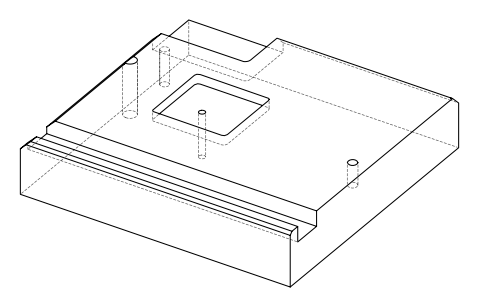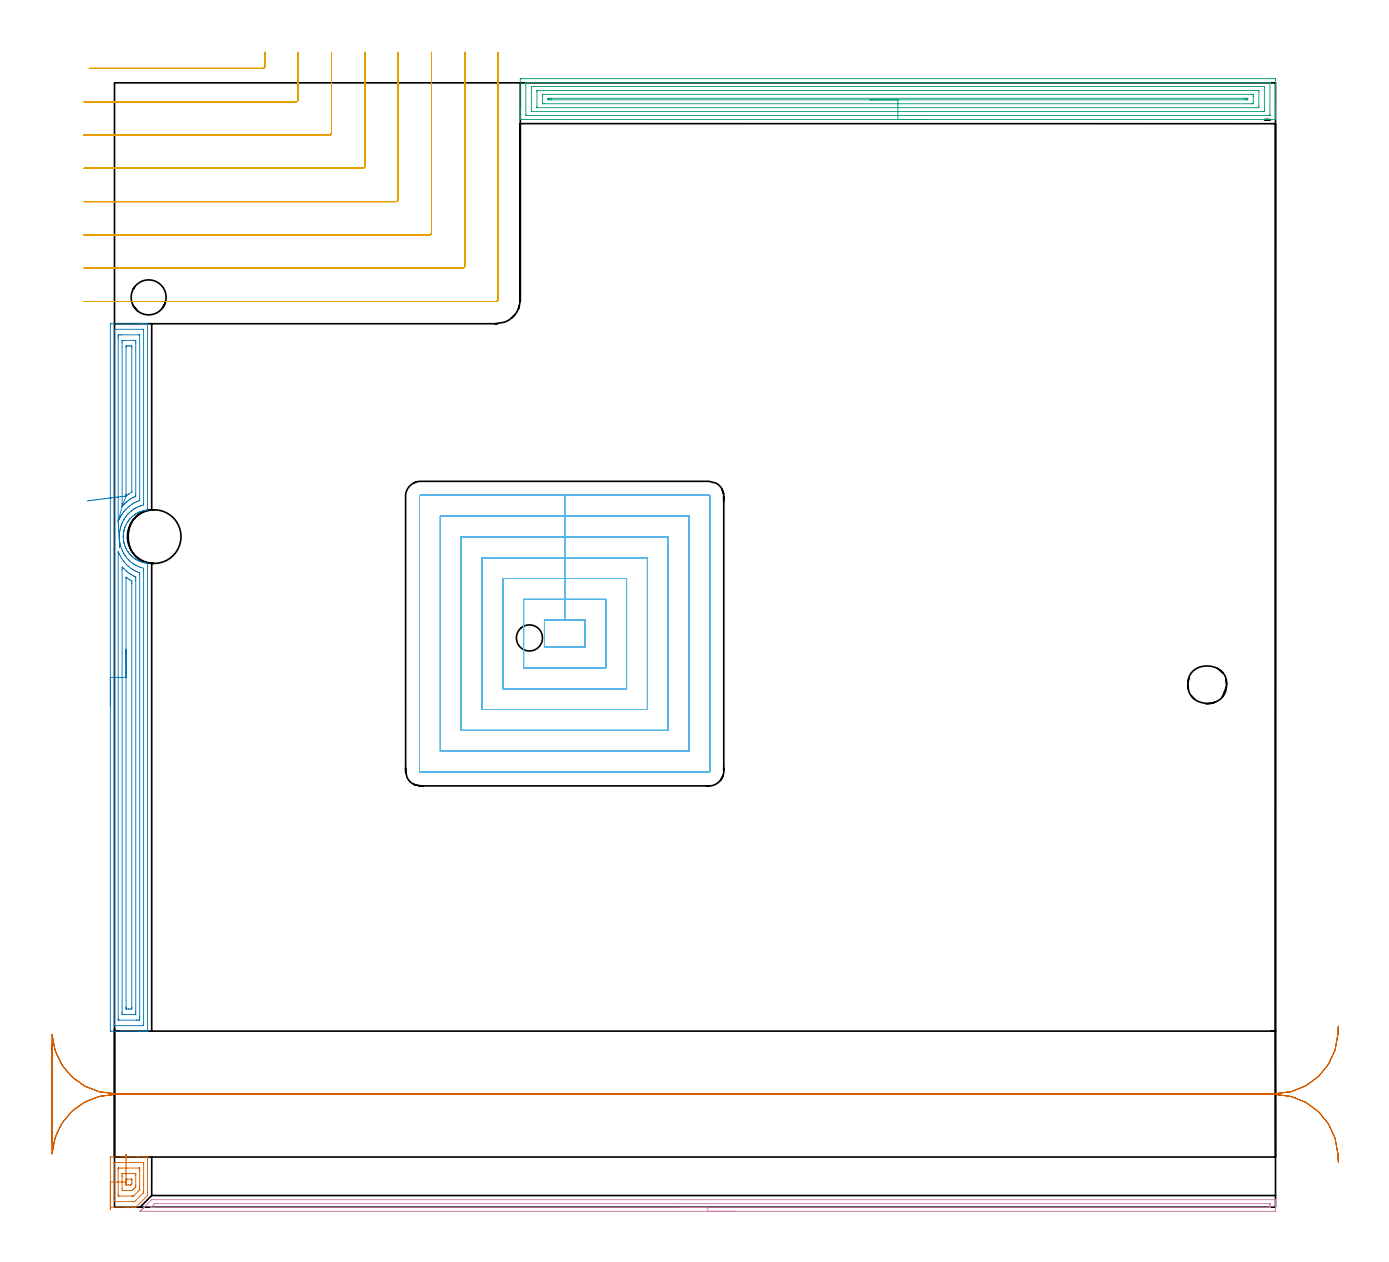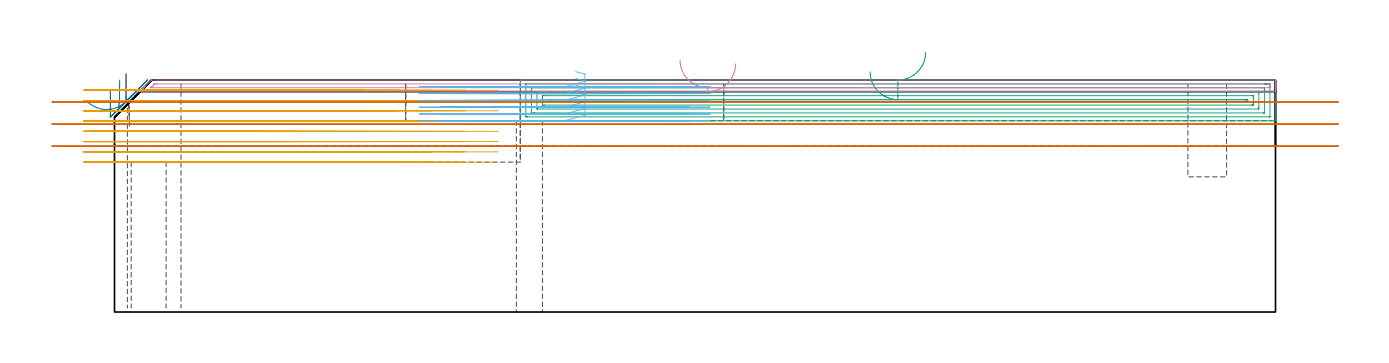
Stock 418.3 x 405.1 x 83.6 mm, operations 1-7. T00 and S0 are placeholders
(PLAN: 17 operations, 11 tool changes, 82.1 min)
(1 AREA_MILL | FG_CHAMFER_SURFACE | UGT0205_001 | 0.97 min | 2242 mm3)
(2 AREA_MILL_1 | FG_CHAMFER_SURFACE_1 | UGT0205_001 | 10.36 min | 24126 mm3)
(3 AREA_MILL_2 | FG_CHAMFER_SURFACE_2 | UGT0205_001 | 13.26 min | 30164 mm3)
(4 AREA_MILL_3 | FG_CHAMFER_SURFACE_3 | UGT0205_001 | 6.68 min | 3590 mm3)
(5 MILL_CORNER_NOTCH_RECTANGULAR | CORNER_NOTCH_RECTANGULAR | UGT0201_008 | Follow Part, ap 4, ae 75% | 21.62 min | 373742 mm3)
(6 MILL_RECTANGULAR_POCKET | POCKET_RECTANGULAR_STRAIGHT | NXT0201_013 | Follow Part, ap 2.5, ae 75% | 20.28 min | 184512 mm3)
(7 MILL_RECTANGULAR_SLOT | SLOT_RECTANGULAR | UGT0201_009 | Follow Part, ap 11.25, ae 75% | 6.26 min | 449785 mm3)
(8 MILL_BLIND_HOLE_FROM_SOLID_MATERIAL | STEP1POCKET | NXT0201_013 | Spiral | 0.87 min | 5264 mm3)
(9 BORE_BLIND_HOLE | STEP1POCKET | UGT0332_073 | 0.15 min | 0 mm3)
(10 SPOT_DRILL | STEP1HOLE | NXT0321_9005460120000 | 0.04 min | 32 mm3)
(11 SPOT_DRILL_1 | STEP1HOLE_1 | NXT0321_9005460120000 | 0.05 min | 139 mm3)
(12 SPOT_DRILL_2 | STEP1HOLE_2 | NXT0321_9005460120000 | 0.03 min | 10 mm3)
(13 DRILL_THROUGH_HOLE_INTO_CENTER | STEP1HOLE | NXT0301_042 | 0.24 min | 2105 mm3)
(14 DRILL_TO_ENLARGE_THROUGH_HOLE | STEP1HOLE | NXT0301_097 | 0.25 min | 4586 mm3)
(15 DRILL_THROUGH_HOLE_INTO_CENTER_1 | STEP1HOLE_1 | NXT0301_065 | 0.36 min | 5605 mm3)
(16 DRILL_TO_ENLARGE_THROUGH_HOLE_1 | STEP1HOLE_1 | UGT0301_260 | 0.37 min | 18216 mm3)
(17 DRILL_THROUGH_HOLE_INTO_CENTER_2 | STEP1HOLE_2 | NXT0301_065 | 0.3 min | 4779 mm3)
(TOOL UGT0205_001 | Chamfer Mill 20 x 3 x 45 deg. | D20 FL50 Z2)
(TOOL UGT0201_008 | End Mill 16 mm | D16 FL32 Z4)
(TOOL NXT0201_013 | ENDMILL 10mm | D10 FL30 Z4)
(TOOL UGT0201_009 | End Mill 45 mm | D45 FL63 Z6)
(TOOL UGT0332_073 | 13.8 mm Rough Boring Bar | D13.8)
(TOOL NXT0321_9005460120000 | NC Spot Drill, 142deg, 12mm, Carbide, Uncoated | D12 PA142 FL30 Z2)
(TOOL NXT0301_042 | Carbide Drill 7.1mm [860.1-0710-057A1-MM 2214] | D7.1 PA140 FL85 Z2)
(TOOL NXT0301_097 | Carbide Drill 12.6mm [860.1-1260-063A1-MM 2214] | D12.6 PA140 FL77 Z2)
(TOOL NXT0301_065 | Carbide Drill 9.4mm [860.1-0940-075A1-MM 2214] | D9.4 PA140 FL98 Z2)
(TOOL UGT0301_260 | Twist Drill 19.3 mm | D19.3 PA118 FL140 Z2)
(OP 1 AREA_MILL)
G17 G21 G94 G90
T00 M6
G54
G17 G0 G90 X-1.5 Y-0.95 S1061 M3
G43 Z93.6 H0
Z80.2
G94 G1 Y-0.912 Z79.329 F250.
Y-0.798 Z78.464
Y-0.609 Z77.612
Y-0.347 Z76.78
Y-0.013 Z75.974
Y0.39 Z75.2
Y0.859 Z74.464
Y1.39 Z73.772
Y1.979 Z73.129
Y2.622 Z72.54
Y3.314 Z72.009
Y4.05 Z71.54
Y4.824 Z71.137
Y5.63 Z70.803
Y6.462 Z70.541
Y7.314 Z70.352
Y8.178 Z70.238
Y9.05 Z70.2
Y17.515
X-1.496 Y17.902 Z70.202
X-1.491 Y18.09 Z70.206
X-1.3 Y18.1 Z70.397
X7.856 Z79.55
X8.463 Z80.16
X8.741 Z80.438
X10.511 Z82.206
X11.067 Z82.766
X11.584 Z83.283
X11.882 Y18.093 Z83.573
X11.897 Y18.091 Z83.588
X11.9 Y17.96 Z83.6
Y5.04
X11.893 Y4.194 Z83.593
X7.824 Y0.124 Z79.524
X7.701 Y0.01 Z79.395
X7.578 Y0. Z79.277
X7.135 Z78.834
X6.641 Z78.34
X6.085 Z77.781
X4.922 Z76.619
X4.315 Z76.009
X-1.301 Y0.001 Z70.396
X-1.491 Y0.01 Z70.206
X-1.499 Y0.2 Z70.199
X-1.5 Y0.585 Z70.2
Y9.05
X-0.086 Z71.614
X-0.085 Y15.949 Z71.615
X-0.084 Y16.057 Z71.616
X-0.082 Y16.082 Z71.618
X-0.08 Y16.088 Z71.62
X-0.06 Y16.091 Z71.64
X0.044 Y16.096 Z71.744
X0.409 Y16.1 Z72.109
X10.147 Y16.099 Z81.847
X10.364 Y16.095 Z82.064
X10.449 Y16.091 Z82.149
X10.479 Y16.088 Z82.179
X10.481 Y16.048 Z82.181
X10.483 Y15.952 Z82.183
X10.486 Y15.758 Z82.186
Y15.733
Y5.931
X10.482 Y5.499 Z82.182
X10.479 Y5.283 Z82.179
X10.475 Y5.237 Z82.175
X10.45 Y5.208 Z82.15
X10.4 Y5.153 Z82.1
X10.29 Y5.04 Z81.99
X7.617 Y2.367 Z79.317
X7.287 Y2.049 Z78.987
X7.242 Y2.01 Z78.942
X7.153 Y2.007 Z78.853
X6.97 Y2.003 Z78.67
X6.45 Y2. Z78.15
X6.085 Z77.785
X0.253 Y2.001 Z71.953
X0.036 Y2.005 Z71.736
X-0.049 Y2.009 Z71.651
X-0.079 Y2.012 Z71.621
X-0.081 Y2.052 Z71.619
X-0.083 Y2.148 Z71.617
X-0.086 Y2.342 Z71.614
Y2.367
Y9.05
X1.329 Z73.029
Y13.393
Y13.951
X1.33 Y14.034 Z73.03
X1.333 Y14.074 Z73.033
X1.334 Y14.087 Z73.034
X1.363 Y14.09 Z73.063
X1.513 Y14.098 Z73.213
X1.659 Y14.099 Z73.359
X2.396 Y14.1 Z74.096
X8.741 Y14.099 Z80.441
X8.889 Y14.098 Z80.589
X8.988 Y14.094 Z80.688
X9.061 Y14.09 Z80.761
X9.065 Y14.06 Z80.765
X9.067 Y13.951 Z80.767
X9.07 Y13.619 Z80.77
X9.071 Y13.06 Z80.771
Y12.727
Y7.381
Y6.822
X9.07 Y6.491 Z80.77
X9.068 Y6.379 Z80.768
X9.065 Y6.294 Z80.765
X9.029 Y6.24 Z80.729
X8.737 Y5.936 Z80.437
X6.97 Y4.169 Z78.67
X6.95 Y4.149 Z78.65
X6.851 Y4.058 Z78.551
X6.811 Y4.022 Z78.511
X6.679 Y4.01 Z78.379
X6.382 Y4.003 Z78.082
X6.233 Y4. Z77.933
X1.659 Y4.001 Z73.359
X1.511 Y4.002 Z73.211
X1.412 Y4.006 Z73.112
X1.339 Y4.01 Z73.039
X1.335 Y4.04 Z73.035
X1.333 Y4.149 Z73.033
X1.33 Y4.481 Z73.03
X1.329 Y9.05 Z73.029
X2.743 Z74.443
Y11.078
Y11.278
X2.745 Y11.967 Z74.445
X2.748 Y12.067 Z74.448
X2.749 Y12.088 Z74.449
X2.767 Y12.091 Z74.467
X2.817 Y12.095 Z74.517
X3.021 Y12.098 Z74.721
X3.43 Y12.1 Z75.13
X6.97 Z78.67
X7.039 Z78.739
X7.401 Y12.094 Z79.101
X7.582 Y12.09 Z79.282
X7.65 Y12.076 Z79.35
X7.652 Y12.02 Z79.352
X7.656 Y11.478 Z79.356
X7.657 Y7.913 Z79.357
X7.656 Y7.713 Z79.356
X7.652 Y7.368 Z79.352
X7.65 Y7.328 Z79.35
X7.637 Y7.298 Z79.337
X7.592 Y7.247 Z79.292
X7.514 Y7.166 Z79.214
X7.174 Y6.822 Z78.874
X6.97 Y6.619 Z78.67
X6.627 Y6.277 Z78.327
X6.444 Y6.1 Z78.144
X6.377 Y6.038 Z78.077
X6.339 Y6.01 Z78.039
X6.017 Y6. Z77.717
X3.361 Z75.061
X2.999 Y6.006 Z74.699
X2.818 Y6.01 Z74.518
X2.75 Y6.024 Z74.45
X2.748 Y6.08 Z74.448
X2.744 Y6.622 Z74.444
X2.743 Y9.05 Z74.443
X4.157 Y9.049 Z75.857
X4.158 Y9.496 Z75.858
X4.159 Y9.653 Z75.859
X4.162 Y9.813 Z75.862
X4.172 Y10.09 Z75.872
X4.315 Y10.094 Z76.015
X4.601 Y10.099 Z76.301
X6.085 Z77.785
X6.171 Y10.097 Z77.871
X6.223 Y10.093 Z77.923
X6.232 Y10.091 Z77.932
X6.236 Y10.062 Z77.936
X6.239 Y9.972 Z77.939
X6.242 Y9.654 Z77.942
X6.243 Y9.496 Z77.943
X6.242 Y8.447 Z77.942
X6.239 Y8.393 Z77.939
X6.236 Y8.355 Z77.936
X6.22 Y8.33 Z77.92
X6.085 Y8.19 Z77.785
X5.926 Y8.034 Z77.626
X5.903 Y8.013 Z77.603
X5.871 Y8.008 Z77.571
X5.798 Y8.002 Z77.498
X5.2 Y8. Z76.9
X4.915 Z76.615
X4.315 Y8.001 Z76.015
X4.229 Y8.003 Z75.929
X4.177 Y8.007 Z75.877
X4.168 Y8.009 Z75.868
X4.164 Y8.038 Z75.864
X4.161 Y8.128 Z75.861
X4.158 Y8.446 Z75.858
X4.157 Y8.605 Z75.857
Y8.763
Y9.049
X4.158 Y9.92 Z75.896
X4.159 Y10.785 Z76.011
Y11.637 Z76.2
X4.16 Y12.469 Z76.463
X4.161 Y13.274 Z76.798
Y14.048 Z77.201
X4.162 Y14.783 Z77.671
X4.163 Y15.475 Z78.202
Y16.117 Z78.792
X4.164 Y16.706 Z79.436
Y17.237 Z80.128
X4.165 Y17.705 Z80.865
Y18.107 Z81.639
Y18.44 Z82.445
Y18.702 Z83.277
X4.166 Y18.89 Z84.129
Y19.003 Z84.994
Y19.04 Z85.866
G0 Z93.6
M5
M2
(OP 2 AREA_MILL_1)
G17 G21 G94 G90
T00 M6
G54
G17 G0 G90 X-1.5 Y180.85 S1061 M3
G43 Z93.6 H0
Z80.2
G94 G1 Y180.888 Z79.328 F250.
Y181.002 Z78.464
Y181.191 Z77.612
Y181.453 Z76.78
Y181.787 Z75.974
Y182.19 Z75.2
Y182.658 Z74.464
Y183.19 Z73.772
Y183.779 Z73.129
Y184.422 Z72.54
Y185.114 Z72.009
Y185.85 Z71.54
Y186.624 Z71.137
Y187.43 Z70.803
Y188.262 Z70.541
Y189.114 Z70.352
Y189.978 Z70.238
Y190.85 Z70.2
Y317.684
X-1.496 Y318.073 Z70.202
X-1.492 Y318.29 Z70.206
X-1.271 Y318.3 Z70.426
X8.741 Z80.435
X9.29 Z80.987
X9.626 Z81.322
X10.176 Z81.872
X10.511 Z82.206
X11.182 Z82.882
X11.518 Z83.218
X11.878 Y318.293 Z83.569
X11.897 Y318.29 Z83.588
X11.9 Y318.131 Z83.6
Y251.587
X11.894 Y251.216 Z83.592
X11.847 Y251.201 Z83.546
X11.464 Y251.153 Z83.164
X11.398 Y251.143 Z83.098
X11.102 Y251.095 Z82.802
X10.661 Y251.004 Z82.36
X10.511 Y250.965 Z82.21
X10.222 Y250.89 Z81.921
X9.595 Y250.694 Z81.295
X9.458 Y250.651 Z81.157
X9.342 Y250.606 Z81.04
X9.183 Y250.538 Z80.88
X9.014 Y250.467 Z80.714
X8.899 Y250.418 Z80.598
X8.462 Y250.211 Z80.16
X8.298 Y250.124 Z79.996
X8.054 Y249.993 Z79.752
X7.652 Y249.759 Z79.35
X7.581 Y249.713 Z79.279
X7.135 Y249.402 Z78.834
X6.97 Y249.277 Z78.669
X6.7 Y249.072 Z78.4
X6.452 Y248.866 Z78.152
X6.132 Y248.568 Z77.83
X5.82 Y248.259 Z77.519
X5.596 Y248.015 Z77.295
X5.558 Y247.974 Z77.257
X5.242 Y247.588 Z76.941
X4.939 Y247.193 Z76.639
X4.862 Y247.081 Z76.561
X4.579 Y246.638 Z76.279
X4.318 Y246.189 Z76.016
X4.059 Y245.68 Z75.758
X4.02 Y245.59 Z75.719
X3.98 Y245.498 Z75.679
X3.911 Y245.335 Z75.607
X3.894 Y245.296 Z75.59
X3.737 Y244.889 Z75.436
X3.723 Y244.851 Z75.422
X3.589 Y244.442 Z75.284
X3.576 Y244.403 Z75.271
X3.453 Y243.958 Z75.148
X3.43 Y243.862 Z75.127
X3.392 Y243.695 Z75.089
X3.361 Y243.549 Z75.052
X3.352 Y243.511 Z75.044
X3.27 Y243.065 Z74.968
X3.208 Y242.596 Z74.906
X3.185 Y242.373 Z74.885
X3.178 Y242.308 Z74.878
X3.177 Y242.286 Z74.877
X3.171 Y242.003 Z74.861
X3.163 Y241.809 Z74.858
X3.162 Y241.762 Z74.855
X3.16 Y241.726 Z74.854
X3.161 Y241.548 Z74.853
Y241.518 Z74.856
Y241.458 Z74.858
X3.163 Y241.308
X3.174 Y241.088 Z74.865
X3.181 Y240.891 Z74.874
X3.183 Y240.869 Z74.876
X3.186 Y240.833 Z74.88
X3.233 Y240.386 Z74.933
X3.302 Y239.941 Z74.997
X3.319 Y239.855 Z75.014
X3.385 Y239.529 Z75.078
X3.391 Y239.493 Z75.086
X3.442 Y239.282 Z75.141
X3.493 Y239.083 Z75.188
X3.501 Y239.048 Z75.197
X3.636 Y238.6 Z75.333
X3.792 Y238.155 Z75.488
X3.86 Y237.985 Z75.558
X3.921 Y237.835 Z75.618
X3.961 Y237.743 Z75.658
X4.059 Y237.518 Z75.758
X4.165 Y237.303 Z75.865
X4.185 Y237.263 Z75.885
X4.432 Y236.813 Z76.13
X4.695 Y236.37 Z76.393
X4.797 Y236.214 Z76.497
X4.815 Y236.187 Z76.514
X4.905 Y236.058 Z76.604
X4.94 Y236.009 Z76.638
X5.096 Y235.808 Z76.791
X5.2 Y235.671 Z76.896
X5.322 Y235.51 Z77.022
X5.347 Y235.478 Z77.046
X5.387 Y235.431 Z77.086
X5.495 Y235.306 Z77.191
X5.573 Y235.212 Z77.272
X5.579 Y235.205 Z77.278
X5.725 Y235.045 Z77.424
X5.79 Y234.976 Z77.487
X5.82 Y234.942 Z77.518
X5.847 Y234.914 Z77.546
X6.026 Y234.736 Z77.725
X6.085 Y234.678 Z77.782
X6.146 Y234.617 Z77.845
X6.177 Y234.585 Z77.876
X6.436 Y234.352 Z78.133
X6.702 Y234.131 Z78.398
X6.844 Y234.021 Z78.542
X7.275 Y233.693 Z78.972
X7.428 Y233.588 Z79.124
X7.582 Y233.488 Z79.279
X8.017 Y233.229 Z79.717
X8.298 Y233.077 Z79.997
X8.461 Y232.989 Z80.16
X8.846 Y232.8 Z80.545
X9.012 Y232.729 Z80.71
X9.094 Y232.694 Z80.791
X9.183 Y232.659 Z80.877
X9.343 Y232.596 Z81.039
X9.572 Y232.515 Z81.272
X9.78 Y232.441 Z81.479
X10.222 Y232.307 Z81.921
X10.494 Y232.238 Z82.194
X10.661 Y232.196 Z82.36
X11.103 Y232.106 Z82.801
X11.512 Y232.041 Z83.208
X11.725 Y232.014 Z83.422
X11.839 Y232. Z83.535
X11.889 Y231.988 Z83.586
X11.894 Y231.985 Z83.591
X11.9 Y231.937 Z83.6
Y63.569
X11.897 Y63.41 Z83.588
X11.878 Y63.407 Z83.569
X11.518 Y63.4 Z83.218
X11.182 Z82.882
X10.511 Z82.206
X9.29 Z80.987
X8.741 Z80.435
X-1.272 Y63.401 Z70.425
X-1.492 Y63.41 Z70.206
X-1.499 Y63.63 Z70.199
Y63.659
X-1.5 Y190.85 Z70.2
X-0.086 Z71.614
Y315.898
X-0.084 Y316.115 Z71.616
X-0.082 Y316.223 Z71.618
X-0.079 Y316.274 Z71.621
X-0.072 Y316.29 Z71.628
X-0.023 Y316.292 Z71.677
X0.377 Y316.299 Z72.077
X10.113 Z81.813
X10.358 Y316.294 Z82.058
X10.469 Y316.29 Z82.169
X10.479 Y316.285 Z82.179
X10.481 Y316.266 Z82.181
X10.484 Y316.218 Z82.184
X10.485 Y316.12 Z82.185
X10.486 Y315.923 Z82.186
Y253.374
X10.484 Y253.157 Z82.184
X10.481 Y253.049 Z82.181
X10.479 Y253.003 Z82.179
X9.626 Y252.746 Z81.326
X9.426 Y252.682 Z81.126
X8.84 Y252.481 Z80.54
X8.77 Y252.451 Z80.47
X8.741 Y252.438 Z80.441
X8.164 Y252.169 Z79.864
X7.856 Y252.015 Z79.556
X7.579 Y251.867 Z79.279
X7.081 Y251.587 Z78.781
X7.013 Y251.544 Z78.713
X6.97 Y251.515 Z78.67
X6.495 Y251.174 Z78.195
X6.085 Y250.87 Z77.785
X5.987 Y250.794 Z77.687
X5.866 Y250.694 Z77.566
X5.515 Y250.377 Z77.215
X5.2 Y250.08 Z76.9
X5.06 Y249.942 Z76.76
X4.925 Y249.801 Z76.625
X4.636 Y249.477 Z76.336
X4.315 Y249.093 Z76.015
X4.233 Y248.99 Z75.933
X4.17 Y248.908 Z75.87
X3.858 Y248.476 Z75.558
X3.554 Y248.015 Z75.254
X3.524 Y247.967 Z75.224
X3.506 Y247.938 Z75.206
X3.43 Y247.807 Z75.13
X3.184 Y247.369 Z74.884
X3.057 Y247.121 Z74.757
X2.885 Y246.778 Z74.585
X2.643 Y246.228 Z74.343
X2.626 Y246.187 Z74.326
X2.614 Y246.158 Z74.314
X2.544 Y245.971 Z74.244
X2.382 Y245.499 Z74.082
X2.328 Y245.335 Z74.028
X2.176 Y244.814 Z73.876
X2.082 Y244.442 Z73.782
X2.003 Y244.095 Z73.703
X1.904 Y243.549 Z73.604
X1.873 Y243.333 Z73.573
X1.792 Y242.656 Z73.492
X1.78 Y242.534 Z73.48
X1.749 Y241.762 Z73.449
X1.747 Y241.673 Z73.447
X1.768 Y240.869 Z73.468
X1.774 Y240.753 Z73.474
X1.854 Y239.976 Z73.554
X1.867 Y239.871 Z73.567
X1.886 Y239.747 Z73.586
X2.009 Y239.083 Z73.709
X2.113 Y238.625 Z73.813
X2.228 Y238.19 Z73.928
X2.497 Y237.345 Z74.197
X2.514 Y237.296 Z74.214
X2.544 Y237.213 Z74.244
X2.782 Y236.643 Z74.482
X2.825 Y236.545 Z74.525
X2.893 Y236.403 Z74.593
X3.268 Y235.673 Z74.968
X3.361 Y235.51 Z75.061
X3.43 Y235.394 Z75.13
X3.727 Y234.919 Z75.427
X3.934 Y234.617 Z75.634
X4.315 Y234.116 Z76.015
X4.638 Y233.724 Z76.338
X4.903 Y233.428 Z76.603
X5.2 Y233.124 Z76.9
X5.505 Y232.83 Z77.205
X6.085 Y232.338 Z77.785
X6.611 Y231.937 Z78.311
X6.97 Y231.694 Z78.67
X7.573 Y231.329 Z79.273
X7.856 Y231.179 Z79.556
X8.117 Y231.044 Z79.817
X8.741 Y230.767 Z80.441
X9.187 Y230.594 Z80.887
X9.626 Y230.452 Z81.326
X10.445 Y230.217 Z82.145
X10.461 Y230.206 Z82.161
X10.479 Y230.184 Z82.179
X10.481 Y230.151 Z82.181
X10.486 Y229.283 Z82.186
Y65.802
X10.484 Y65.585 Z82.184
X10.482 Y65.477 Z82.182
X10.479 Y65.426 Z82.179
X10.472 Y65.41 Z82.172
X10.423 Y65.408 Z82.123
X10.023 Y65.401 Z81.723
X0.287 Z71.987
X0.042 Y65.406 Z71.742
X-0.069 Y65.41 Z71.631
X-0.079 Y65.415 Z71.621
X-0.081 Y65.434 Z71.619
X-0.084 Y65.482 Z71.616
X-0.085 Y65.58 Z71.615
X-0.086 Y65.777 Z71.614
Y190.85
X1.329 Z73.029
Y235.691
X1.33 Y235.843 Z73.03
X1.333 Y236.076 Z73.033
X1.335 Y236.15 Z73.035
X1.393 Y236.022 Z73.093
X1.446 Y235.899 Z73.146
X1.48 Y235.819 Z73.18
X1.573 Y235.597 Z73.273
X1.612 Y235.51 Z73.312
X1.659 Y235.409 Z73.359
X2.069 Y234.617 Z73.769
X2.237 Y234.307 Z73.937
X2.544 Y233.781 Z74.244
X2.579 Y233.724 Z74.279
X2.637 Y233.63 Z74.337
X3.216 Y232.83 Z74.916
X3.43 Y232.554 Z75.13
X3.956 Y231.937 Z75.656
X4.315 Y231.561 Z76.015
X4.859 Y231.044 Z76.559
X5.043 Y230.885 Z76.743
X5.2 Y230.756 Z76.9
X5.967 Y230.151 Z77.667
X6.085 Y230.068 Z77.785
X6.339 Y229.895 Z78.039
X6.97 Y229.527 Z78.67
X7.454 Y229.258 Z79.154
X7.856 Y229.066 Z79.556
X8.208 Y228.902 Z79.908
X8.741 Y228.694 Z80.441
X8.977 Y228.603 Z80.677
X9.032 Y228.58 Z80.732
X9.064 Y228.565 Z80.764
X9.066 Y228.53 Z80.766
X9.069 Y228.364 Z80.769
X9.071 Y228.031 Z80.771
Y68.482
X9.07 Y68.149 Z80.77
X9.066 Y67.589 Z80.766
X9.065 Y67.431 Z80.765
X8.919 Y67.409 Z80.619
X8.741 Y67.405 Z80.441
X8.042 Y67.4 Z79.742
X7.856 Z79.556
X1.659 Y67.401 Z73.359
X1.472 Y67.403 Z73.172
X1.348 Y67.408 Z73.048
X1.334 Y67.411 Z73.034
X1.332 Y67.416 Z73.032
X1.33 Y67.437 Z73.03
X1.329 Y67.922 Z73.029
Y190.85
X2.743 Z74.443
Y229.95
X2.749 Y230.719 Z74.449
X3.28 Y230.151 Z74.98
X3.43 Y230. Z75.13
X4.212 Y229.258 Z75.912
X4.315 Y229.17 Z76.015
X4.777 Y228.791 Z76.477
X5.2 Y228.463 Z76.9
X5.331 Y228.364 Z77.031
X5.783 Y228.065 Z77.483
X6.085 Y227.884 Z77.785
X6.794 Y227.471 Z78.494
X6.97 Y227.379 Z78.67
X7.157 Y227.283 Z78.857
X7.496 Y227.111 Z79.196
X7.65 Y227.02 Z79.35
X7.655 Y226.781 Z79.355
X7.656 Y226.578 Z79.356
X7.657 Y225.885 Z79.357
Y70.268
X7.655 Y69.577 Z79.355
X7.653 Y69.477 Z79.353
X7.651 Y69.423 Z79.351
X7.615 Y69.41 Z79.315
X6.946 Y69.4 Z78.646
X3.405 Z75.105
X2.993 Y69.406 Z74.693
X2.788 Y69.41 Z74.488
X2.749 Y69.416 Z74.449
X2.747 Y69.451 Z74.447
X2.745 Y69.51 Z74.445
X2.743 Y70.068 Z74.443
Y70.268
Y190.85
X4.157 Z75.857
Y226.737
X4.159 Y226.844 Z75.859
X4.161 Y226.928 Z75.861
X4.163 Y226.971 Z75.863
X4.184 Y226.958 Z75.884
X4.315 Y226.863 Z76.015
X4.477 Y226.742 Z76.177
X4.698 Y226.578 Z76.398
X5.2 Y226.243 Z76.9
X5.547 Y226.034 Z77.247
X6.085 Y225.715 Z77.785
X6.135 Y225.685 Z77.835
X6.236 Y225.599 Z77.936
X6.238 Y225.53 Z77.938
X6.243 Y224.792 Z77.943
Y224.632
X6.242 Y71.896 Z77.942
X6.241 Y71.736 Z77.941
X6.236 Y71.427 Z77.936
X6.085 Y71.41 Z77.785
X5.845 Y71.403 Z77.545
X5.2 Y71.401 Z76.9
X4.963 Y71.4 Z76.663
X4.315 Y71.404 Z76.015
X4.222 Y71.406 Z75.922
X4.172 Y71.41 Z75.872
X4.164 Y71.577 Z75.864
X4.159 Y71.895 Z75.859
X4.158 Y72.055 Z75.858
X4.157 Y190.85 Z75.857
Y191.722 Z75.895
Y192.586 Z76.009
Y193.438 Z76.198
Y194.27 Z76.46
Y195.076 Z76.794
Y195.85 Z77.197
Y196.586 Z77.665
Y197.278 Z78.196
Y197.921 Z78.786
Y198.51 Z79.429
Y199.042 Z80.121
Y199.51 Z80.857
Y199.913 Z81.631
Y200.247 Z82.437
Y200.509 Z83.269
Y200.698 Z84.12
Y200.812 Z84.985
Y200.85 Z85.857
G0 X1.869 Y237.665 Z83.585
G1 X1.87 Y237.653 Z82.713
X1.866 Y237.718 Z81.843
X1.858 Y237.858 Z80.982
X1.846 Y238.072 Z80.136
X1.83 Y238.359 Z79.313
X1.809 Y238.717 Z78.517
X1.785 Y239.143 Z77.756
X1.757 Y239.633 Z77.035
X1.726 Y240.184 Z76.359
X1.691 Y240.792 Z75.735
X1.654 Y241.452 Z75.165
X1.613 Y242.159 Z74.655
X1.571 Y242.907 Z74.209
X1.526 Y243.692 Z73.83
X1.48 Y244.506 Z73.521
X1.432 Y245.344 Z73.284
X1.384 Y246.2 Z73.122
X1.334 Y247.067 Z73.034
X1.331 Y247.121 Z73.031
X1.33 Y247.157 Z73.03
X1.329 Y247.455 Z73.029
X1.328 Y248.015 Z73.028
X1.329 Y313.218 Z73.029
X1.33 Y313.551 Z73.03
X1.334 Y314.111 Z73.034
X1.335 Y314.269 Z73.035
X1.481 Y314.291 Z73.181
X1.659 Y314.295 Z73.359
X2.358 Y314.3 Z74.058
X2.544 Z74.244
X8.741 Y314.299 Z80.441
X8.928 Y314.297 Z80.628
X9.052 Y314.292 Z80.752
X9.066 Y314.289 Z80.766
X9.068 Y314.284 Z80.768
X9.07 Y314.263 Z80.77
X9.071 Y314.223 Z80.771
Y314.111
Y255.16
X9.07 Y254.828 Z80.77
X9.067 Y254.716 Z80.767
X9.065 Y254.634 Z80.765
X8.569 Y254.441 Z80.269
X8.141 Y254.267 Z79.841
X7.944 Y254.178 Z79.644
X7.856 Y254.135 Z79.556
X7.351 Y253.883 Z79.051
X6.97 Y253.678 Z78.67
X6.777 Y253.569 Z78.477
X6.447 Y253.374 Z78.147
X6.23 Y253.227 Z77.93
X6.085 Y253.125 Z77.785
X5.716 Y252.853 Z77.416
X5.22 Y252.481 Z76.92
X5.209 Y252.472 Z76.909
X5.2 Y252.464 Z76.9
X4.741 Y252.051 Z76.441
X4.315 Y251.651 Z76.015
X4.283 Y251.62 Z75.983
X4.252 Y251.587 Z75.952
X3.858 Y251.155 Z75.558
X3.458 Y250.694 Z75.158
X3.445 Y250.679 Z75.145
X3.43 Y250.659 Z75.13
X3.064 Y250.17 Z74.764
X2.798 Y249.801 Z74.498
X2.696 Y249.649 Z74.396
X2.544 Y249.413 Z74.244
X2.355 Y249.099 Z74.055
X2.243 Y248.908 Z73.943
X2.033 Y248.531 Z73.733
X1.765 Y248.015 Z73.465
X1.73 Y247.943 Z73.43
X1.659 Y247.79 Z73.359
X1.459 Y247.324 Z73.159
X1.371 Y247.121 Z73.071
X1.357 Y247.097 Z73.057
X1.334 Y247.067 Z73.034
X2.748 Y252.468 Z74.448
X2.746 Y252.481 Z74.446
X2.744 Y252.766 Z74.444
X2.743 Y253.174 Z74.443
Y253.374
Y311.432
X2.745 Y312.123 Z74.445
X2.747 Y312.224 Z74.447
X2.749 Y312.277 Z74.449
X2.785 Y312.29 Z74.485
X3.454 Y312.3 Z75.154
X6.995 Z78.695
X7.407 Y312.294 Z79.107
X7.612 Y312.29 Z79.312
X7.651 Y312.284 Z79.351
X7.653 Y312.249 Z79.353
X7.655 Y312.19 Z79.355
X7.657 Y311.632 Z79.357
Y311.432
Y256.947
X7.652 Y256.258 Z79.352
X7.65 Y256.161 Z79.35
X7.443 Y256.053 Z79.143
X7.126 Y255.897 Z78.826
X6.97 Y255.816 Z78.67
X6.546 Y255.588 Z78.246
X6.085 Y255.328 Z77.785
X5.98 Y255.267 Z77.68
X5.809 Y255.16 Z77.509
X5.449 Y254.909 Z77.149
X5.2 Y254.731 Z76.9
X4.936 Y254.534 Z76.636
X4.586 Y254.267 Z76.286
X4.437 Y254.144 Z76.137
X4.315 Y254.037 Z76.015
X3.967 Y253.725 Z75.667
X3.592 Y253.374 Z75.292
X3.51 Y253.293 Z75.21
X3.43 Y253.21 Z75.13
X3.081 Y252.832 Z74.781
X2.762 Y252.481 Z74.462
X2.748 Y252.468 Z74.448
X4.164 Y256.231 Z75.864
X4.162 Y256.257 Z75.862
X4.159 Y256.468 Z75.859
X4.157 Y256.787 Z75.857
Y256.947
X4.158 Y309.804 Z75.858
X4.159 Y309.964 Z75.859
X4.164 Y310.274 Z75.864
X4.315 Y310.29 Z76.015
X4.555 Y310.297 Z76.255
X5.2 Y310.299 Z76.9
X5.437 Y310.3 Z77.137
X6.085 Y310.296 Z77.785
X6.178 Y310.294 Z77.878
X6.228 Y310.291 Z77.928
X6.236 Y310.123 Z77.936
X6.241 Y309.805 Z77.941
X6.242 Y309.645 Z77.942
X6.243 Y257.84 Z77.943
X6.242 Y257.682 Z77.942
X6.239 Y257.628 Z77.939
X6.236 Y257.59 Z77.936
X6.219 Y257.572 Z77.919
X5.187 Y256.96 Z76.887
X5.168 Y256.947 Z76.868
X4.668 Y256.59 Z76.368
X4.185 Y256.242 Z75.885
X4.166 Y256.231 Z75.866
X4.164 Z75.864
X3.524 Y256.15 Z75.277
X2.835 Y256.063 Z74.749
X2.103 Y255.97 Z74.283
X1.334 Y255.873 Z73.883
X0.533 Y255.772 Z73.553
X-0.294 Y255.667 Z73.294
X-1.139 Y255.56 Z73.108
X-1.998 Y255.452 Z72.998
X-2.863 Y255.342 Z72.963
X-3.727 Y255.233 Z73.005
X-4.585 Y255.124 Z73.122
X-5.429 Y255.018 Z73.314
X-6.253 Y254.913 Z73.58
X-7.052 Y254.812 Z73.917
X-7.818 Y254.715 Z74.323
X-8.546 Y254.623 Z74.794
X-9.23 Y254.537 Z75.328
X-9.866 Y254.456 Z75.92
G0 Z93.6
M5
M2
(OP 3 AREA_MILL_2)
G17 G21 G94 G90
T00 M6
G54
G17 G0 G90 X292.25 Y391.9 S1061 M3
G43 Z93.6 H0
G94 G1 X292.212 Z92.728 F250.
X292.098 Z91.863
X291.909 Z91.012
X291.647 Z90.18
X291.313 Z89.374
X290.91 Z88.6
X290.441 Z87.864
X289.91 Z87.172
X289.321 Z86.529
X288.678 Z85.939
X287.986 Z85.408
X287.25 Z84.94
X286.476 Z84.537
X285.67 Z84.203
X284.838 Z83.941
X283.986 Z83.752
X283.121 Z83.638
X282.25 Z83.6
X146.378
X146.21 Y391.902 Z83.588
X146.203 Y392.039 Z83.453
X146.2 Y392.183 Z83.316
Y392.429 Z83.07
Y393.129 Z82.366
Y394.353 Z81.144
Y394.878 Z80.617
Y395.49 Z80.006
Y406.246 Z69.251
X146.203 Y406.512 Z68.986
X146.21 Y406.592 Z68.905
X146.292 Y406.599 Z68.899
X146.825 Y406.6 Z68.9
X417.674
X418.212 Y406.595 Z68.903
X418.29 Y406.592 Z68.906
X418.3 Y406.508 Z68.989
Y394.878 Z80.617
Y394.353 Z81.144
Y394.003 Z81.493
Y393.478 Z82.018
Y393.129 Z82.366
Y392.43 Z83.07
Y392.183 Z83.317
X418.297 Y392.039 Z83.453
X418.29 Y391.902 Z83.588
X418.121 Y391.9 Z83.6
X282.25
Y393.314 Z82.186
X148.423 Y393.315 Z82.185
X148.258 Y393.318 Z82.182
X148.219 Y393.321 Z82.179
X148.21 Y393.323 Z82.177
X148.206 Y393.335 Z82.165
X148.203 Y393.368 Z82.132
X148.2 Y393.533 Z81.967
Y404.901 Z70.599
X148.202 Y405.036 Z70.464
X148.207 Y405.144 Z70.356
X148.21 Y405.174 Z70.326
X148.221 Y405.179 Z70.321
X148.262 Y405.181 Z70.319
X148.613 Y405.185 Z70.315
X148.803 Y405.186 Z70.314
X416.077 Y405.185 Z70.315
X416.242 Y405.182 Z70.318
X416.281 Y405.179 Z70.321
X416.29 Y405.177 Z70.323
X416.294 Y405.165 Z70.335
X416.297 Y405.132 Z70.368
X416.3 Y404.967 Z70.533
Y393.599 Z81.901
X416.297 Y393.464 Z82.036
X416.293 Y393.357 Z82.143
X416.29 Y393.326 Z82.174
X416.279 Y393.321 Z82.179
X416.238 Y393.319 Z82.181
X415.887 Y393.315 Z82.185
X415.697 Y393.314 Z82.186
X282.25
Y394.728 Z80.772
X150.553 Y394.729 Z80.771
X150.401 Y394.73 Z80.77
X150.249 Y394.733 Z80.767
X150.214 Y394.735 Z80.765
X150.209 Y394.76 Z80.74
X150.203 Y394.812 Z80.688
X150.201 Y394.878 Z80.622
X150.2 Y402.945 Z72.555
X150.203 Y403.623 Z71.877
X150.206 Y403.721 Z71.779
X150.21 Y403.763 Z71.737
X150.254 Y403.767 Z71.733
X150.401 Y403.769 Z71.731
X151.143 Y403.772 Z71.728
X151.295
X413.947 Y403.771 Z71.729
X414.099 Y403.77 Z71.73
X414.25 Y403.767 Z71.733
X414.286 Y403.765 Z71.735
X414.291 Y403.74 Z71.76
X414.297 Y403.688 Z71.812
X414.299 Y403.623 Z71.877
X414.3 Y395.555 Z79.945
X414.297 Y394.878 Z80.622
X414.294 Y394.78 Z80.72
X414.29 Y394.737 Z80.763
X414.246 Y394.733 Z80.767
X414.099 Y394.731 Z80.769
X413.357 Y394.729 Z80.771
X413.205 Y394.728 Z80.772
X282.25
Y396.143 Z79.357
X152.346
X152.295 Y396.144 Z79.356
X152.243 Y396.147 Z79.353
X152.21 Y396.151 Z79.349
X152.207 Y396.198 Z79.302
X152.2 Y396.616 Z78.884
Y401.874 Z73.626
X152.209 Y402.305 Z73.195
X152.213 Y402.351 Z73.149
X152.292 Y402.354 Z73.146
X152.423 Y402.357 Z73.143
X412.154
X412.205 Y402.356 Z73.144
X412.257 Y402.353 Z73.147
X412.29 Y402.349 Z73.151
X412.293 Y402.302 Z73.198
X412.3 Y401.884 Z73.616
Y396.627 Z78.873
X412.291 Y396.195 Z79.305
X412.287 Y396.15 Z79.35
X412.208 Y396.146 Z79.354
X412.077 Y396.144 Z79.356
X282.25 Y396.143 Z79.357
Y397.557 Z77.943
X154.813
X154.437 Y397.559 Z77.941
X154.249 Y397.562 Z77.938
X154.211 Y397.564 Z77.936
X154.206 Y397.596 Z77.904
X154.203 Y397.651 Z77.849
X154.2 Y398.157 Z77.343
Y398.376 Z77.124
X154.201 Y400.779 Z74.721
X154.205 Y400.874 Z74.626
X154.21 Y400.927 Z74.573
X154.245 Y400.936 Z74.564
X154.452 Y400.939 Z74.561
X154.871 Y400.943 Z74.557
X409.687
X410.063 Y400.941 Z74.559
X410.251 Y400.938 Z74.562
X410.289 Y400.936 Z74.564
X410.294 Y400.904 Z74.596
X410.297 Y400.849 Z74.651
X410.3 Y400.343 Z75.157
Y400.125 Z75.375
Y398.376 Z77.124
X410.299 Y397.721 Z77.779
X410.294 Y397.626 Z77.874
X410.29 Y397.573 Z77.927
X410.255 Y397.564 Z77.936
X410.048 Y397.561 Z77.939
X409.629 Y397.557 Z77.943
X282.25
Y398.971 Z76.529
X157.552
X156.942 Y398.972 Z76.528
X156.658 Y398.974 Z76.526
X156.374 Y398.978 Z76.522
X156.21 Y398.988 Z76.512
X156.206 Y399.101 Z76.399
X156.205 Y399.25 Z76.25
X156.209 Y399.474 Z76.026
X156.212 Y399.522 Z75.978
X156.279 Y399.525 Z75.975
X156.375 Y399.527 Z75.973
X156.658 Y399.529 Z75.972
X157.267 Z75.971
X406.948
X407.558 Y399.528 Z75.972
X407.842 Y399.526 Z75.974
X408.126 Y399.522 Z75.978
X408.29 Y399.513 Z75.987
X408.294 Y399.399 Z76.101
X408.295 Y399.25 Z76.25
X408.29 Y399.026 Z76.474
X408.288 Y398.978 Z76.522
X408.221 Y398.975 Z76.525
X408.125 Y398.973 Z76.527
X407.842 Y398.972 Z76.528
X407.233 Y398.971 Z76.529
X282.25
X281.378 Z76.567
X280.513 Z76.681
X279.662 Z76.87
X278.83 Z77.132
X278.024 Z77.466
X277.25 Z77.869
X276.514 Z78.337
X275.822 Z78.868
X275.179 Z79.458
X274.589 Z80.101
X274.058 Z80.793
X273.59 Z81.529
X273.187 Z82.303
X272.853 Z83.109
X272.591 Z83.941
X272.402 Z84.792
X272.288 Z85.657
X272.25 Z86.529
G0 Z93.6
M5
M2
(OP 4 AREA_MILL_3)
G17 G21 G94 G90
T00 M6
G54
G17 G0 G90 X223.75 Y-1.5 S1061 M3
G43 Z93.6 H0
Z89.4
G94 G1 X223.712 Z88.529 F250.
X223.598 Z87.664
X223.409 Z86.812
X223.147 Z85.98
X222.813 Z85.174
X222.41 Z84.4
X221.942 Z83.664
X221.41 Z82.972
X220.821 Z82.329
X220.178 Z81.74
X219.486 Z81.209
X218.75 Z80.74
X217.976 Z80.337
X217.17 Z80.003
X216.338 Z79.741
X215.486 Z79.552
X214.622 Z79.438
X213.75 Z79.4
X9.249
X9.206 Y-1.498
X9.205 Y-1.497
X9.212 Y-1.487 Z79.411
X9.385 Y-1.314 Z79.584
X9.549 Y-1.149 Z79.746
X9.708 Y-0.991 Z79.907
X9.832 Y-0.867 Z80.031
X9.986 Y-0.711 Z80.184
X10.135 Y-0.563 Z80.334
X10.28 Y-0.419 Z80.479
X10.423 Y-0.274 Z80.621
X10.563 Y-0.136 Z80.762
X10.727 Y0.028 Z80.926
X10.861 Y0.163 Z81.059
X10.991 Y0.292 Z81.19
X13.395 Y2.695 Z83.594
X13.402 Y2.698 Z83.598
X13.41 Y2.7 Z83.6
X418.115
X418.29 Y2.697 Z83.589
X418.298 Y2.556 Z83.448
X418.3 Y2.409 Z83.309
Y2.198 Z83.098
Y1.474 Z82.369
Y0.238 Z81.135
Y-0.274 Z80.62
Y-0.892 Z80.003
X418.297 Y-1.149 Z79.747
X418.29 Y-1.492 Z79.404
X418.024 Y-1.497 Z79.4
X417.668 Y-1.5
X213.75
Y-0.086 Z80.814
X13.838 Y-0.085 Z80.815
X13.41 Y-0.084 Z80.816
X13.213 Y-0.082 Z80.818
X13.086 Y-0.079 Z80.821
X13.144 Y-0.014 Z80.886
X13.224 Y0.07 Z80.97
X13.41 Y0.26 Z81.16
X14.024 Y0.874 Z81.774
X14.304 Y1.151 Z82.051
X14.42 Y1.258 Z82.158
X14.453 Y1.279 Z82.179
X14.502 Y1.281 Z82.181
X15.199 Y1.285 Z82.185
X15.392 Y1.286 Z82.186
X416.072 Y1.285 Z82.185
X416.238 Y1.283 Z82.183
X416.278 Y1.281 Z82.181
X416.29 Y1.279 Z82.179
X416.293 Y1.267 Z82.167
X416.297 Y1.232 Z82.132
X416.3 Y1.063 Z81.963
Y0.6 Z81.5
X416.299 Y0.189 Z81.089
X416.296 Y0.051 Z80.951
X416.29 Y-0.058 Z80.842
X416.286 Y-0.08 Z80.82
X416.272 Y-0.081 Z80.819
X416.229 Y-0.083 Z80.817
X415.879 Y-0.085 Z80.815
X415.686 Y-0.086 Z80.814
X213.75
X212.878 Z80.852
X212.014 Z80.966
X211.162 Z81.155
X210.33 Z81.417
X209.524 Z81.751
X208.75 Z82.154
X208.014 Z82.623
X207.322 Z83.154
X206.679 Z83.743
X206.09 Z84.386
X205.558 Z85.079
X205.09 Z85.814
X204.687 Z86.588
X204.353 Z87.394
X204.091 Z88.226
X203.902 Z89.078
X203.788 Z89.943
X203.75 Z90.814
G0 Z93.6
M5
M2
(OP 5 MILL_CORNER_NOTCH_RECTANGULAR)
G17 G21 G94 G90
T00 M6
G54
G17 G0 G90 X-9.079 Y410.3 S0 M3
G43 Z93.6 H0
Z79.9
G94 G1 X-6.079 F250.
X53.407 F500.
G3 X54.2 Y411.093 R0.8
G1 Y412.846
Y413.1
X54.209 Y416.1 F250.
G0 Z93.6
X-11. Y398.289
Z79.9
G1 X-8. Y398.3
X-7.746 F500.
X65.406
G3 X66.2 Y399.094 R0.8
G1 Y412.846
Y413.1
X66.211 Y416.1 F250.
G0 Z93.6
X-11. Y386.287
Z79.9
G1 X-8. Y386.299
X-7.746 Y386.3 F500.
X77.406
G3 X78.2 Y387.094 R0.8
G1 Y412.846
X78.201 Y413.1
X78.213 Y416.1 F250.
G0 Z93.6
X-11. Y374.283
Z79.9
G1 X-8. Y374.299
X-7.746 Y374.3 F500.
X89.405
G3 X90.2 Y375.095 R0.8
G1 Y412.846
X90.201 Y413.1
X90.217 Y416.1 F250.
G0 Z93.6
X-11. Y362.278
Z79.9
G1 X-8. Y362.299
X-7.746 Y362.3 F500.
X101.405
G3 X102.2 Y363.095 R0.8
G1 Y412.846
X102.201 Y413.1
X102.222 Y416.1 F250.
G0 Z93.6
X-11. Y350.267
Z79.9
G1 X-8. Y350.299
G2 X-7.746 Y350.3 R24. F500.
G1 X113.405
G3 X114.2 Y351.095 R0.8
G1 Y412.846
G2 X114.201 Y413.1 R24.
G1 X114.233 Y416.1 F250.
G0 Z93.6
X-10.999 Y338.234
Z79.9
G1 X-8. Y338.297
G2 X-7.746 Y338.3 R12. F500.
G1 X125.404
G3 X126.2 Y339.096 R0.8
G1 Y412.846
G2 X126.203 Y413.1 R12.
G1 X126.266 Y416.099 F250.
G0 Z93.6
X-10.746 Y326.3
Z79.9
G1 X-7.746
X137.404 F500.
G3 X138.2 Y327.096 R0.8
G1 Y412.846
Y415.846 F250.
G0 Z93.6
X-9.079 Y410.3
Z76.2
G1 X-6.079
X53.407 F500.
G3 X54.2 Y411.093 R0.8
G1 Y413.1
X54.201 Y416.1 F250.
G0 Z93.6
X-11. Y398.3
Z76.2
G1 X-8.
X65.406 F500.
G3 X66.2 Y399.094 R0.8
G1 Y411.093
Y413.1
X66.201 Y416.1 F250.
G0 Z93.6
X-11. Y386.3
Z76.2
G1 X-8.
X77.406 F500.
G3 X78.2 Y387.094 R0.8
G1 Y399.094
Y413.1
X78.201 Y416.1 F250.
G0 Z93.6
X-11. Y374.3
Z76.2
G1 X-8.
X89.406 F500.
G3 X90.2 Y375.094 R0.8
G1 Y387.094
Y413.1
X90.202 Y416.1 F250.
G0 Z93.6
X-11. Y362.3
Z76.2
G1 X-8.
X101.405 F500.
G3 X102.2 Y363.095 R0.8
G1 Y375.094
Y413.1
X102.202 Y416.1 F250.
G0 Z93.6
X-11. Y350.3
Z76.2
G1 X-8.
X113.405 F500.
G3 X114.2 Y351.095 R0.8
G1 Y363.095
Y413.1
X114.204 Y416.1 F250.
G0 Z93.6
X-11. Y338.3
Z76.2
G1 X-8.
X125.405 F500.
G3 X126.2 Y339.095 R0.8
G1 Y351.095
Y413.1
X126.207 Y416.1 F250.
G0 Z93.6
X-11. Y326.3
Z76.2
G1 X-8.
X137.404 F500.
G3 X138.2 Y327.096 R0.8
G1 Y413.07
Y416.07 F250.
G0 Z93.6
X-9.079 Y410.3
Z72.5
G1 X-6.079
X53.407 F500.
G3 X54.2 Y411.093 R0.8
G1 Y413.1
Y416.1 F250.
G0 Z93.6
X-11. Y398.3
Z72.5
G1 X-8.
X65.406 F500.
G3 X66.2 Y399.094 R0.8
G1 Y413.1
Y416.1 F250.
G0 Z93.6
X-11. Y386.3
Z72.5
G1 X-8.
X77.406 F500.
G3 X78.2 Y387.094 R0.8
G1 Y413.1
Y416.1 F250.
G0 Z93.6
X-11. Y374.3
Z72.5
G1 X-8.
X89.406 F500.
G3 X90.2 Y375.094 R0.8
G1 Y413.1
Y416.1 F250.
G0 Z93.6
X-11. Y362.3
Z72.5
G1 X-8.
X101.405 F500.
G3 X102.2 Y363.095 R0.8
G1 Y413.1
Y416.1 F250.
G0 Z93.6
X-11. Y350.3
Z72.5
G1 X-8.
X113.405 F500.
G3 X114.2 Y351.095 R0.8
G1 Y413.1
Y416.1 F250.
G0 Z93.6
X-11. Y338.3
Z72.5
G1 X-8.
X125.405 F500.
G3 X126.2 Y339.095 R0.8
G1 Y413.1
Y416.1 F250.
G0 Z93.6
X-11. Y326.3
Z72.5
G1 X-8.
X137.404 F500.
G3 X138.2 Y327.096 R0.8
G1 Y413.1
Y416.1 F250.
G0 Z93.6
X-9.079 Y410.3
Z68.8
G1 X-6.079
X53.407 F500.
G3 X54.2 Y411.093 R0.8
G1 Y413.1
Y416.1 F250.
G0 Z93.6
X-11. Y398.3
Z68.8
G1 X-8.
X65.406 F500.
G3 X66.2 Y399.094 R0.8
G1 Y413.1
Y416.1 F250.
G0 Z93.6
X-11. Y386.3
Z68.8
G1 X-8.
X77.406 F500.
G3 X78.2 Y387.094 R0.8
G1 Y413.1
Y416.1 F250.
G0 Z93.6
X-11. Y374.3
Z68.8
G1 X-8.
X89.406 F500.
G3 X90.2 Y375.094 R0.8
G1 Y413.1
Y416.1 F250.
G0 Z93.6
X-11. Y362.3
Z68.8
G1 X-8.
X101.405 F500.
G3 X102.2 Y363.095 R0.8
G1 Y413.1
Y416.1 F250.
G0 Z93.6
X-11. Y350.3
Z68.8
G1 X-8.
X113.405 F500.
G3 X114.2 Y351.095 R0.8
G1 Y413.1
Y416.1 F250.
G0 Z93.6
X-11. Y338.3
Z68.8
G1 X-8.
X125.405 F500.
G3 X126.2 Y339.095 R0.8
G1 Y413.1
Y416.1 F250.
G0 Z93.6
X-11. Y326.3
Z68.8
G1 X-8.
X137.404 F500.
G3 X138.2 Y327.096 R0.8
G1 Y413.1
Y416.1 F250.
G0 Z93.6
X-9.079 Y410.3
Z65.1
G1 X-6.079
X53.407 F500.
G3 X54.2 Y411.093 R0.8
G1 Y413.1
Y416.1 F250.
G0 Z93.6
X-11. Y398.3
Z65.1
G1 X-8.
X65.406 F500.
G3 X66.2 Y399.094 R0.8
G1 Y413.1
Y416.1 F250.
G0 Z93.6
X-11. Y386.3
Z65.1
G1 X-8.
X77.406 F500.
G3 X78.2 Y387.094 R0.8
G1 Y413.1
Y416.1 F250.
G0 Z93.6
X-11. Y374.3
Z65.1
G1 X-8.
X89.406 F500.
G3 X90.2 Y375.094 R0.8
G1 Y413.1
Y416.1 F250.
G0 Z93.6
X-11. Y362.3
Z65.1
G1 X-8.
X101.405 F500.
G3 X102.2 Y363.095 R0.8
G1 Y413.1
Y416.1 F250.
G0 Z93.6
X-11. Y350.3
Z65.1
G1 X-8.
X113.405 F500.
G3 X114.2 Y351.095 R0.8
G1 Y413.1
Y416.1 F250.
G0 Z93.6
X-11. Y338.3
Z65.1
G1 X-8.
X125.405 F500.
G3 X126.2 Y339.095 R0.8
G1 Y413.1
Y416.1 F250.
G0 Z93.6
X-11. Y326.3
Z65.1
G1 X-8.
X137.404 F500.
G3 X138.2 Y327.096 R0.8
G1 Y413.1
Y416.1 F250.
G0 Z93.6
X-9.079 Y410.3
Z61.4
G1 X-6.079
X53.407 F500.
G3 X54.2 Y411.093 R0.8
G1 Y413.1
Y416.1 F250.
G0 Z93.6
X-11. Y398.3
Z61.4
G1 X-8.
X65.406 F500.
G3 X66.2 Y399.094 R0.8
G1 Y413.1
Y416.1 F250.
G0 Z93.6
X-11. Y386.3
Z61.4
G1 X-8.
X77.406 F500.
G3 X78.2 Y387.094 R0.8
G1 Y413.1
Y416.1 F250.
G0 Z93.6
X-11. Y374.3
Z61.4
G1 X-8.
X89.406 F500.
G3 X90.2 Y375.094 R0.8
G1 Y413.1
Y416.1 F250.
G0 Z93.6
X-11. Y362.3
Z61.4
G1 X-8.
X101.405 F500.
G3 X102.2 Y363.095 R0.8
G1 Y413.1
Y416.1 F250.
G0 Z93.6
X-11. Y350.3
Z61.4
G1 X-8.
X113.405 F500.
G3 X114.2 Y351.095 R0.8
G1 Y413.1
Y416.1 F250.
G0 Z93.6
X-11. Y338.3
Z61.4
G1 X-8.
X125.405 F500.
G3 X126.2 Y339.095 R0.8
G1 Y413.1
Y416.1 F250.
G0 Z93.6
X-11. Y326.3
Z61.4
G1 X-8.
X137.404 F500.
G3 X138.2 Y327.096 R0.8
G1 Y413.1
Y416.1 F250.
G0 Z93.6
X-9.079 Y410.3
Z57.7
G1 X-6.079
X53.407 F500.
G3 X54.2 Y411.093 R0.8
G1 Y413.1
Y416.1 F250.
G0 Z93.6
X-11. Y398.3
Z57.7
G1 X-8.
X65.406 F500.
G3 X66.2 Y399.094 R0.8
G1 Y413.1
Y416.1 F250.
G0 Z93.6
X-11. Y386.3
Z57.7
G1 X-8.
X77.406 F500.
G3 X78.2 Y387.094 R0.8
G1 Y413.1
Y416.1 F250.
G0 Z93.6
X-11. Y374.3
Z57.7
G1 X-8.
X89.406 F500.
G3 X90.2 Y375.094 R0.8
G1 Y413.1
Y416.1 F250.
G0 Z93.6
X-11. Y362.3
Z57.7
G1 X-8.
X101.405 F500.
G3 X102.2 Y363.095 R0.8
G1 Y413.1
Y416.1 F250.
G0 Z93.6
X-11. Y350.3
Z57.7
G1 X-8.
X113.405 F500.
G3 X114.2 Y351.095 R0.8
G1 Y413.1
Y416.1 F250.
G0 Z93.6
X-11. Y338.3
Z57.7
G1 X-8.
X125.405 F500.
G3 X126.2 Y339.095 R0.8
G1 Y413.1
Y416.1 F250.
G0 Z93.6
X-11. Y326.3
Z57.7
G1 X-8.
X137.404 F500.
G3 X138.2 Y327.096 R0.8
G1 Y413.1
Y416.1 F250.
G0 Z93.6
X-9.079 Y410.3
Z54.
G1 X-6.079
X53.407 F500.
G3 X54.2 Y411.093 R0.8
G1 Y413.1
Y416.1 F250.
G0 Z93.6
X-11. Y398.3
Z54.
G1 X-8.
X65.406 F500.
G3 X66.2 Y399.094 R0.8
G1 Y413.1
Y416.1 F250.
G0 Z93.6
X-11. Y386.3
Z54.
G1 X-8.
X77.406 F500.
G3 X78.2 Y387.094 R0.8
G1 Y413.1
Y416.1 F250.
G0 Z93.6
X-11. Y374.3
Z54.
G1 X-8.
X89.406 F500.
G3 X90.2 Y375.094 R0.8
G1 Y413.1
Y416.1 F250.
G0 Z93.6
X-11. Y362.3
Z54.
G1 X-8.
X101.405 F500.
G3 X102.2 Y363.095 R0.8
G1 Y413.1
Y416.1 F250.
G0 Z93.6
X-11. Y350.3
Z54.
G1 X-8.
X113.405 F500.
G3 X114.2 Y351.095 R0.8
G1 Y413.1
Y416.1 F250.
G0 Z93.6
X-11. Y338.3
Z54.
G1 X-8.
X125.405 F500.
G3 X126.2 Y339.095 R0.8
G1 Y413.1
Y416.1 F250.
G0 Z93.6
X-11. Y326.3
Z54.
G1 X-8.
X137.404 F500.
G3 X138.2 Y327.096 R0.8
G1 Y413.1
Y416.1 F250.
G0 Z93.6
M5
M2
(OP 6 MILL_RECTANGULAR_POCKET)
G17 G21 G94 G90
T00 M6
G54
G17 G0 G90 X166.16 Y201.8 S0 M3
G43 Z93.6 H0
Z86.6
G94 G1 X169.5 Z85.705 F250.
Y211.5 Z83.106
X162.2 Z81.15
X154.9 F500.
Y201.8
X169.5
Y211.5
X162.2
Y219.
X147.4
Y194.3
X177.
Y219.
X162.2
Y226.5
X139.9
Y186.8
X184.5
Y226.5
X162.2
Y234.
X132.4
Y179.3
X192.
Y234.
X162.2
Y241.5
X124.9
Y171.8
X199.5
Y241.5
X162.2
Y249.
X117.4
Y164.3
X207.
Y249.
X162.2
Y256.5
X110.2
G3 X109.9 Y256.2 R0.3
G1 Y157.1
G3 X110.2 Y156.8 R0.3
G1 X214.2
G3 X214.5 Y157.1 R0.3
G1 Y256.2
G3 X214.2 Y256.5 R0.3
G1 X162.2
X161.2
G0 X166.16 Y201.8 Z84.15
G1 X169.5 Z83.255 F250.
Y211.5 Z80.656
X162.2 Z78.7
X154.9 F500.
Y201.8
X169.5
Y211.5
X162.2
Y219.
X147.4
Y194.3
X177.
Y219.
X162.2
Y226.5
X139.9
Y186.8
X184.5
Y226.5
X162.2
Y234.
X132.4
Y179.3
X192.
Y234.
X162.2
Y241.5
X124.9
Y171.8
X199.5
Y241.5
X162.2
Y249.
X117.4
Y164.3
X207.
Y249.
X162.2
Y256.5
X110.2
G3 X109.9 Y256.2 R0.3
G1 Y157.1
G3 X110.2 Y156.8 R0.3
G1 X214.2
G3 X214.5 Y157.1 R0.3
G1 Y256.2
G3 X214.2 Y256.5 R0.3
G1 X162.2
X161.2
G0 X166.16 Y201.8 Z81.7
G1 X169.5 Z80.805 F250.
Y211.5 Z78.206
X162.2 Z76.25
X154.9 F500.
Y201.8
X169.5
Y211.5
X162.2
Y219.
X147.4
Y194.3
X177.
Y219.
X162.2
Y226.5
X139.9
Y186.8
X184.5
Y226.5
X162.2
Y234.
X132.4
Y179.3
X192.
Y234.
X162.2
Y241.5
X124.9
Y171.8
X199.5
Y241.5
X162.2
Y249.
X117.4
Y164.3
X207.
Y249.
X162.2
Y256.5
X110.2
G3 X109.9 Y256.2 R0.3
G1 Y157.1
G3 X110.2 Y156.8 R0.3
G1 X214.2
G3 X214.5 Y157.1 R0.3
G1 Y256.2
G3 X214.2 Y256.5 R0.3
G1 X162.2
X161.2
G0 X166.16 Y201.8 Z79.25
G1 X169.5 Z78.355 F250.
Y211.5 Z75.756
X162.2 Z73.8
X154.9 F500.
Y201.8
X169.5
Y211.5
X162.2
Y219.
X147.4
Y194.3
X177.
Y219.
X162.2
Y226.5
X139.9
Y186.8
X184.5
Y226.5
X162.2
Y234.
X132.4
Y179.3
X192.
Y234.
X162.2
Y241.5
X124.9
Y171.8
X199.5
Y241.5
X162.2
Y249.
X117.4
Y164.3
X207.
Y249.
X162.2
Y256.5
X110.2
G3 X109.9 Y256.2 R0.3
G1 Y157.1
G3 X110.2 Y156.8 R0.3
G1 X214.2
G3 X214.5 Y157.1 R0.3
G1 Y256.2
G3 X214.2 Y256.5 R0.3
G1 X162.2
X161.2
G0 X166.16 Y201.8 Z76.8
G1 X169.5 Z75.905 F250.
Y211.5 Z73.306
X162.2 Z71.35
X154.9 F500.
Y201.8
X169.5
Y211.5
X162.2
Y219.
X147.4
Y194.3
X177.
Y219.
X162.2
Y226.5
X139.9
Y186.8
X184.5
Y226.5
X162.2
Y234.
X132.4
Y179.3
X192.
Y234.
X162.2
Y241.5
X124.9
Y171.8
X199.5
Y241.5
X162.2
Y249.
X117.4
Y164.3
X207.
Y249.
X162.2
Y256.5
X110.2
G3 X109.9 Y256.2 R0.3
G1 Y157.1
G3 X110.2 Y156.8 R0.3
G1 X214.2
G3 X214.5 Y157.1 R0.3
G1 Y256.2
G3 X214.2 Y256.5 R0.3
G1 X162.2
X161.2
G0 X166.16 Y201.8 Z74.35
G1 X169.5 Z73.455 F250.
Y211.5 Z70.856
X162.2 Z68.9
X154.9 F500.
Y201.8
X169.5
Y211.5
X162.2
Y219.
X147.4
Y194.3
X177.
Y219.
X162.2
Y226.5
X139.9
Y186.8
X184.5
Y226.5
X162.2
Y234.
X132.4
Y179.3
X192.
Y234.
X162.2
Y241.5
X124.9
Y171.8
X199.5
Y241.5
X162.2
Y249.
X117.4
Y164.3
X207.
Y249.
X162.2
Y256.5
X110.2
G3 X109.9 Y256.2 R0.3
G1 Y157.1
G3 X110.2 Y156.8 R0.3
G1 X214.2
G3 X214.5 Y157.1 R0.3
G1 Y256.2
G3 X214.2 Y256.5 R0.3
G1 X162.2
X161.2
G0 Z93.6
M5
M2
(OP 7 MILL_RECTANGULAR_SLOT)
G17 G21 G94 G90
T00 M6
G54
G17 G0 G90 X440.925 Y65.234 S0 M3
G43 Z93.6 H0
Z75.667
G94 G1 X440.77 Y62.238 F250.
G2 X418.3 Y40.9 R22.5 F500.
G1 X0.
G2 X-22.224 Y59.889 R22.5
G1 X-22.254 Y59.893
G3 X-22.5 Y56.575 R22.5
G1 Y24.925
G3 X-22.254 Y21.607 R22.5
G1 X-22.224 Y21.611
G2 X0. Y40.6 R22.5
G1 X418.3
G2 X440.77 Y19.262 R22.5
G1 X440.925 Y16.266 F250.
G0 Y65.234 Z67.733
G1 X440.77 Y62.238
G2 X418.3 Y40.9 R22.5 F500.
G1 X412.481
X22.481 F447.
X0. F500.
G2 X-22.47 Y62.238 R22.5
G1 X-22.5
Y19.262
X-22.47
G2 X0. Y40.6 R22.5
G1 X418.3
G2 X440.77 Y19.262 R22.5
G1 X440.925 Y16.266 F250.
G0 Y65.234 Z59.8
G1 X440.77 Y62.238
G2 X418.3 Y40.9 R22.5 F500.
G1 X0.
G2 X-22.47 Y62.238 R22.5
G1 X-22.5
Y19.262
X-22.47
G2 X0. Y40.6 R22.5
G1 X418.3
G2 X440.77 Y19.262 R22.5
G1 X440.925 Y16.266 F250.
G0 Z93.6
M5
M2
